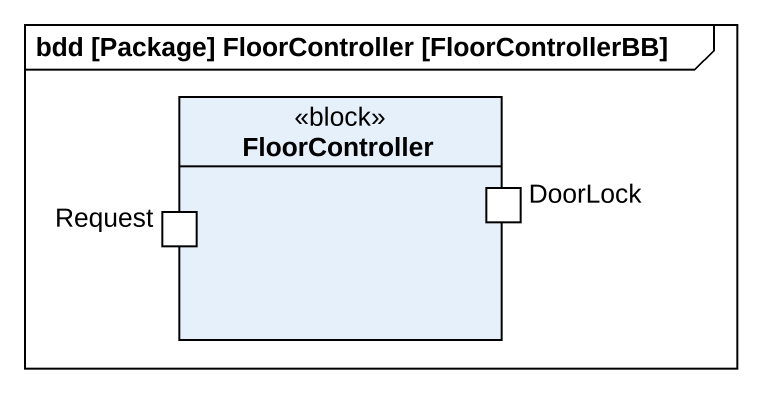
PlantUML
@startuml
mainframe bdd [Package] FloorController [FloorControllerBB]
rectangle FloorController <<block>> {
  port Request <<FlowPort>>
  port DoorLock <<FlowPort>>
}
@enduml
